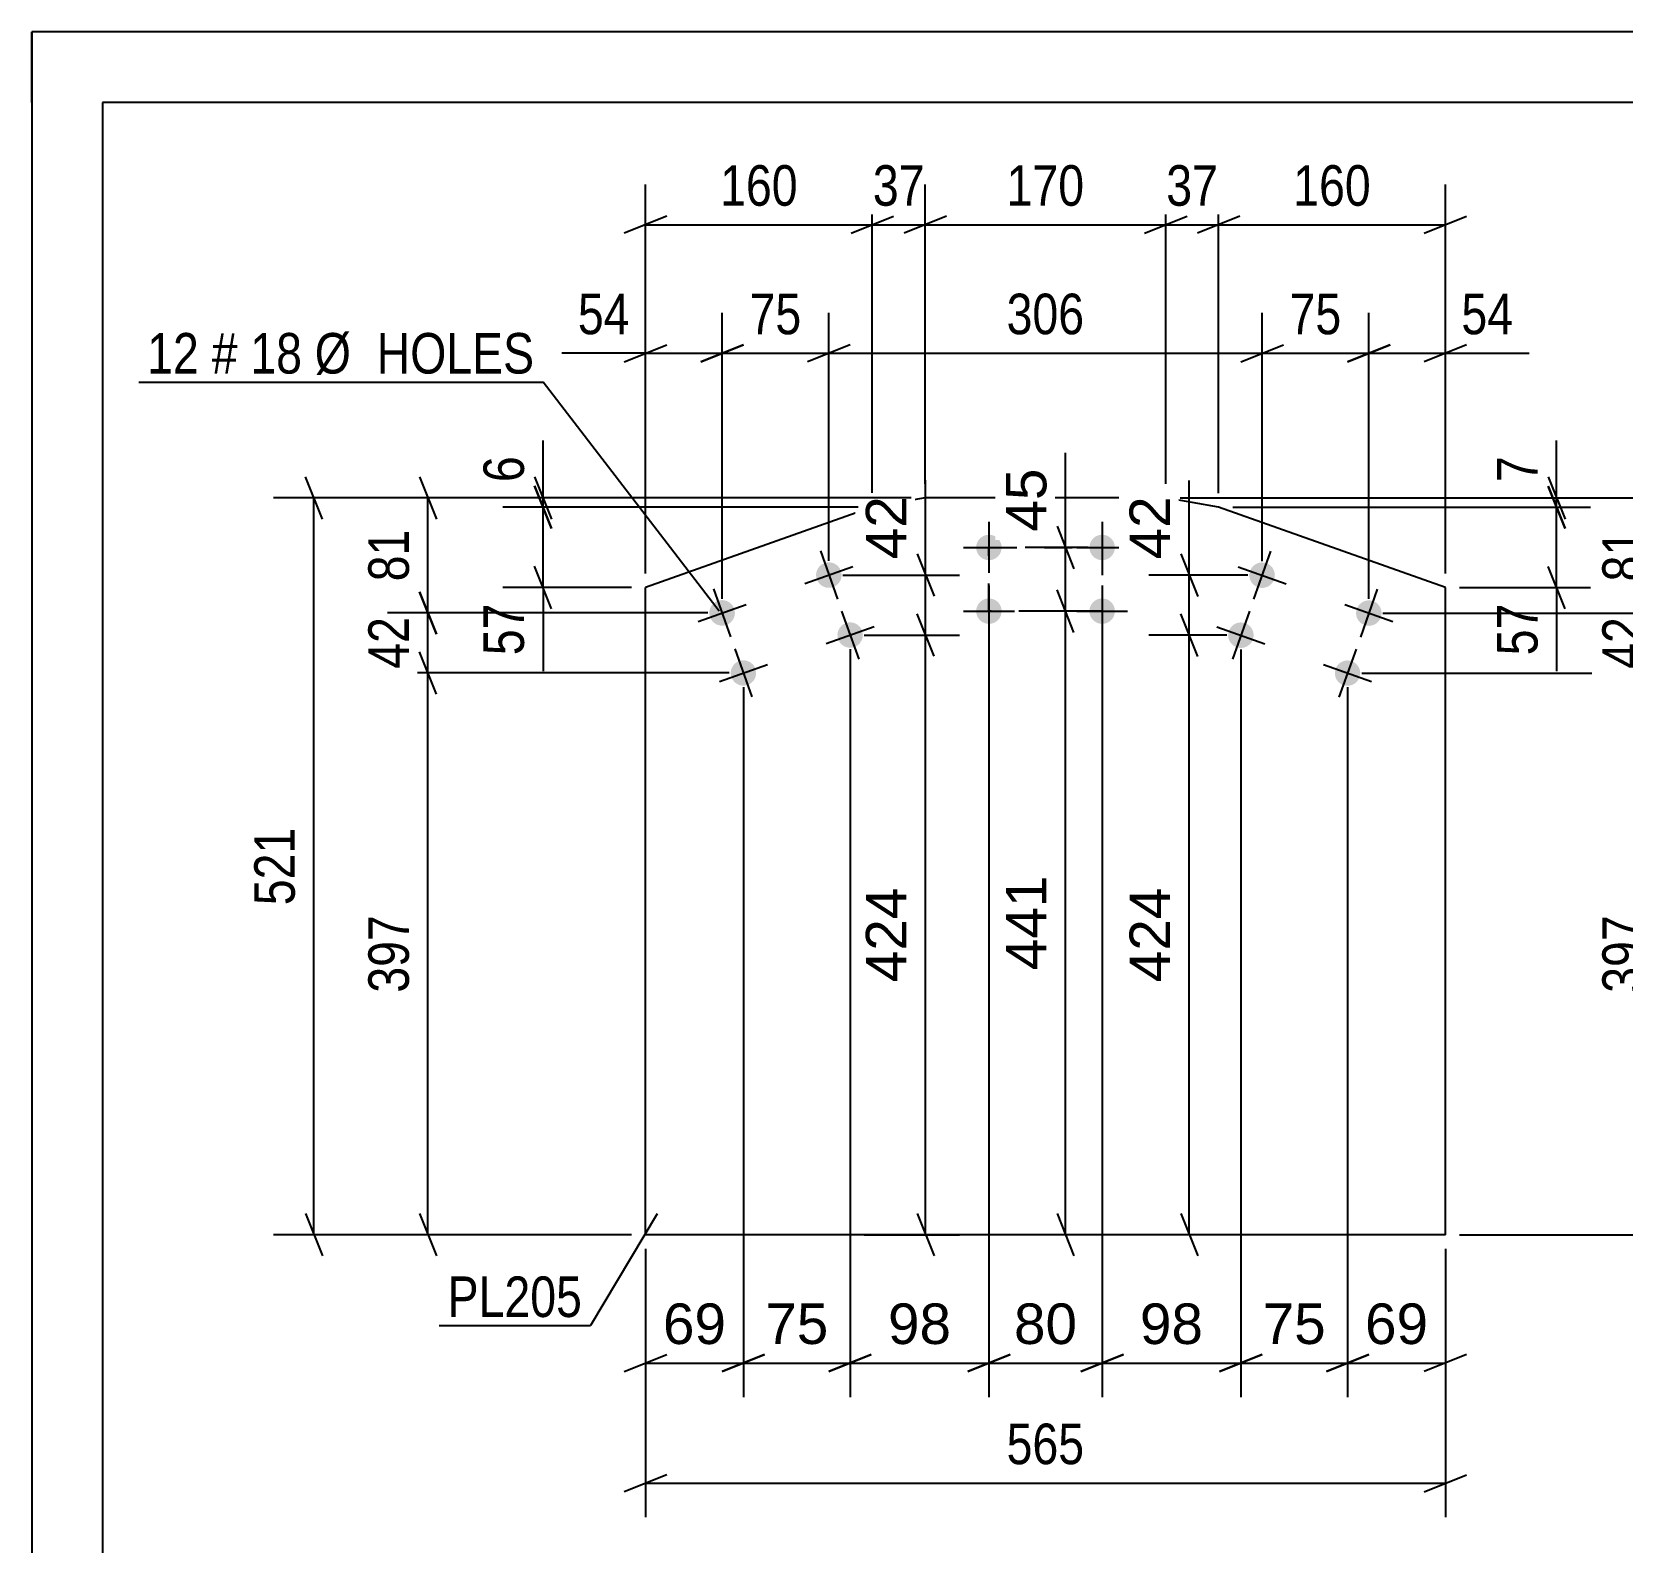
# Model space of a CAD drawing. Header units: millimetres. Extents: x 0 to 420, y 0 to 297.
# Drawn here: x 0 to 112.4, y 190.3 to 297 of the extents above; entities that cross this region are included whole.
import ezdxf

# ---------------------------------------------------------------- set-up
doc = ezdxf.new("R2010")
doc.units = ezdxf.units.MM
doc.linetypes.add('DXK_LINE_DOT2', pattern=[3.9198, 1.9599, -1.9599])
doc.styles.add('Arial', font='ARIAL.TTF', dxfattribs={"height": 0.2})
doc.styles.add('Arial Narrow', font='ARIALN.TTF', dxfattribs={"height": 0.2})

# ---------------------------------------------------------------- blocks, each defined once
blk = doc.blocks.new('Unknown-203774972-1113')
at = {"color": 5, "linetype": 'Continuous'}
for p, q in [((420, 297), (0, 297)), ((0, 297), (0, 0)), ((0, 292), (0, 297)), ((415, 292), (5, 292)), ((5, 292), (5, 5))]:
    blk.add_line(p, q, dxfattribs=at)
blk = doc.blocks.new('Bolt-203774972-1241 - 1205')
at = {"linetype": 'Continuous'}
for points in [[(57.16, 258.91, -1), (55.46, 258.31, -1)], [(49.62, 256.24, -1), (47.92, 255.63, -1)], [(58.66, 254.67, -1), (56.97, 254.07, -1)], [(51.12, 251.99, -1), (49.43, 251.39, -1)]]:
    blk.add_hatch(color=1, dxfattribs=at).paths.add_polyline_path(points)
at = {"color": 1, "linetype": 'Continuous'}
for p, q in [((55.71, 260.31), (56.91, 256.91)), ((54.61, 258.01), (58.01, 259.21)), ((48.17, 257.63), (49.37, 254.24)), ((47.07, 255.33), (50.47, 256.54)), ((57.21, 256.06), (58.42, 252.67)), ((56.12, 253.77), (59.51, 254.97)), ((49.67, 253.39), (50.88, 250)), ((48.58, 251.09), (51.97, 252.3))]:
    blk.add_line(p, q, dxfattribs=at)
blk = doc.blocks.new('Bolt-203774972-1246 - 1205')
at = {"linetype": 'Continuous'}
for points in [[(68.52, 260.56, -1), (66.72, 260.56, -1)], [(76.52, 260.56, -1), (74.72, 260.56, -1)], [(68.52, 256.06, -1), (66.72, 256.06, -1)], [(76.52, 256.06, -1), (74.72, 256.06, -1)]]:
    blk.add_hatch(color=1, dxfattribs=at).paths.add_polyline_path(points)
at = {"color": 1, "linetype": 'Continuous'}
for p, q in [((67.62, 262.36), (67.62, 258.76)), ((75.62, 262.36), (75.62, 258.76)), ((65.82, 260.56), (69.42, 260.56)), ((73.82, 260.56), (77.42, 260.56)), ((67.62, 257.86), (67.62, 254.26)), ((75.62, 257.86), (75.62, 254.26)), ((65.82, 256.06), (69.42, 256.06)), ((73.82, 256.06), (77.42, 256.06))]:
    blk.add_line(p, q, dxfattribs=at)
blk = doc.blocks.new('Bolt-203774972-1251 - 1205')
at = {"linetype": 'Continuous'}
for points in [[(87.77, 258.3, -1), (86.07, 258.9, -1)], [(95.31, 255.62, -1), (93.61, 256.22, -1)], [(86.27, 254.06, -1), (84.57, 254.66, -1)], [(93.8, 251.38, -1), (92.11, 251.98, -1)]]:
    blk.add_hatch(color=1, dxfattribs=at).paths.add_polyline_path(points)
at = {"color": 1, "linetype": 'Continuous'}
for p, q in [((87.52, 260.3), (86.32, 256.9)), ((85.22, 259.2), (88.62, 258)), ((95.06, 257.62), (93.86, 254.23)), ((92.76, 256.53), (96.16, 255.32)), ((86.02, 256.05), (84.82, 252.66)), ((83.72, 254.96), (87.11, 253.76)), ((93.56, 253.38), (92.35, 249.99)), ((91.26, 252.28), (94.65, 251.08))]:
    blk.add_line(p, q, dxfattribs=at)
blk = doc.blocks.new('Part-203774972-1266 - 1205')
at = {"color": 2, "linetype": 'Continuous'}
for p, q in [((63.12, 264.06), (59.38, 263.41)), ((80.12, 264.06), (63.12, 264.06)), ((83.85, 263.4), (80.12, 264.06)), ((59.38, 263.41), (43.36, 257.73)), ((99.87, 257.72), (83.85, 263.4)), ((43.36, 211.99), (43.36, 257.73)), ((99.87, 211.99), (99.87, 257.72)), ((99.87, 211.99), (43.36, 211.99))]:
    blk.add_line(p, q, dxfattribs=at)
blk = doc.blocks.new('Rectangle-203774972-1605 - 1205')
at = {"color": 1, "linetype": 'DXK_LINE_DOT2'}
blk.add_lwpolyline([(67.62, 260.56), (75.62, 260.56), (75.62, 256.06), (67.62, 256.06), (67.62, 260.56)], close=True, dxfattribs=at)
blk = doc.blocks.new('StraightDimension-203774972-1415 - 1205')
at = {"color": 7, "linetype": 'Continuous'}
for p, q in [((94.46, 256.92), (94.46, 277.13)), ((99.87, 258.72), (99.87, 277.13)), ((92.96, 273.68), (95.96, 274.88)), ((94.46, 274.28), (99.87, 274.28)), ((101.37, 274.88), (98.37, 273.68)), ((99.87, 274.28), (105.78, 274.28)), ((99.87, 274.28), (105.78, 274.28))]:
    blk.add_line(p, q, dxfattribs=at)
at = {"color": 0}
blk.add_wipeout([(105.25, 275.03), (105.25, 279.23), (100.4, 279.23), (100.4, 275.03)], dxfattribs=at)
at = {"color": 3, "style": 'Arial Narrow'}
blk.add_text('54', height=2.863, dxfattribs=at).set_placement((101, 275.63))
blk = doc.blocks.new('StraightDimension-203774972-1351 - 1205')
at = {"color": 7, "linetype": 'Continuous'}
for p, q in [((36.12, 264.06), (36.12, 268.13)), ((36.12, 264.06), (36.12, 268.13)), ((35.52, 265.56), (36.72, 262.56)), ((62.12, 264.06), (33.27, 264.06)), ((36.72, 261.91), (35.52, 264.91)), ((36.12, 263.41), (36.12, 264.06)), ((58.38, 263.41), (33.27, 263.41))]:
    blk.add_line(p, q, dxfattribs=at)
at = {"color": 0}
blk.add_wipeout([(35.37, 267.61), (31.17, 267.61), (31.17, 264.58), (35.37, 264.58)], dxfattribs=at)
at = {"color": 3, "style": 'Arial Narrow'}
blk.add_text('6', height=2.86, rotation=90.0002, dxfattribs=at).set_placement((34.77, 265.18))
blk = doc.blocks.new('StraightDimension-203774972-1426 - 1205')
at = {"color": 7, "linetype": 'Continuous'}
for p, q in [((28.59, 250.19), (27.39, 253.19)), ((49.27, 251.69), (25.14, 251.69)), ((27.99, 211.99), (27.99, 251.69)), ((27.39, 213.49), (28.59, 210.49)), ((42.36, 211.99), (25.14, 211.99))]:
    blk.add_line(p, q, dxfattribs=at)
at = {"color": 0}
blk.add_wipeout([(27.24, 235.18), (23.04, 235.18), (23.04, 228.5), (27.24, 228.5)], dxfattribs=at)
at = {"color": 3, "style": 'Arial Narrow'}
blk.add_text('397', height=2.863, rotation=90.0002, dxfattribs=at).set_placement((26.64, 229.1))
blk = doc.blocks.new('StraightDimension-203774972-1533 - 1205')
at = {"color": 7, "linetype": 'Continuous'}
for p, q in [((63.14, 258.61), (63.14, 265.31)), ((63.14, 258.61), (63.14, 265.31)), ((62.54, 260.11), (63.74, 257.11)), ((57.31, 258.61), (65.54, 258.61)), ((63.14, 254.37), (63.14, 258.61)), ((63.74, 252.87), (62.54, 255.87)), ((58.81, 254.37), (65.54, 254.37))]:
    blk.add_line(p, q, dxfattribs=at)
at = {"color": 0}
blk.add_wipeout([(62.39, 264.78), (58.19, 264.78), (58.19, 259.13), (62.39, 259.13)], dxfattribs=at)
at = {"color": 3, "style": 'Arial'}
blk.add_text('42', height=2.865, rotation=90.0002, dxfattribs=at).set_placement((61.79, 259.73))
blk = doc.blocks.new('StraightDimension-203774972-1405 - 1205')
at = {"color": 7, "linetype": 'Continuous'}
for p, q in [((86.92, 259.6), (86.92, 277.13)), ((94.46, 256.92), (94.46, 277.13)), ((85.42, 273.68), (88.42, 274.88)), ((86.92, 274.28), (94.46, 274.28)), ((95.96, 274.88), (92.96, 273.68))]:
    blk.add_line(p, q, dxfattribs=at)
at = {"color": 0}
blk.add_wipeout([(93.12, 275.03), (93.12, 279.23), (88.26, 279.23), (88.26, 275.03)], dxfattribs=at)
at = {"color": 3, "style": 'Arial Narrow'}
blk.add_text('75', height=2.863, dxfattribs=at).set_placement((88.86, 275.63))
blk = doc.blocks.new('StraightDimension-203774972-1317 - 1205')
at = {"color": 7, "linetype": 'Continuous'}
for p, q in [((83.85, 264.4), (83.85, 286.21)), ((99.87, 258.72), (99.87, 286.21)), ((85.35, 283.96), (82.35, 282.76)), ((83.85, 283.36), (99.87, 283.36)), ((98.37, 282.76), (101.37, 283.96))]:
    blk.add_line(p, q, dxfattribs=at)
at = {"color": 0}
blk.add_wipeout([(95.2, 284.11), (95.2, 288.31), (88.52, 288.31), (88.52, 284.11)], dxfattribs=at)
at = {"color": 3, "style": 'Arial Narrow'}
blk.add_text('160', height=2.863, dxfattribs=at).set_placement((89.12, 284.71))
blk = doc.blocks.new('StraightDimension-203774972-1524 - 1205')
at = {"color": 7, "linetype": 'Continuous'}
for p, q in [((85.42, 253.36), (85.42, 200.52)), ((92.96, 250.68), (92.96, 200.52)), ((83.92, 202.32), (86.92, 203.52)), ((94.46, 203.52), (91.46, 202.32)), ((85.42, 202.92), (92.96, 202.92))]:
    blk.add_line(p, q, dxfattribs=at)
at = {"color": 0}
blk.add_wipeout([(92.01, 203.67), (92.01, 207.87), (86.36, 207.87), (86.36, 203.67)], dxfattribs=at)
at = {"color": 3, "style": 'Arial'}
blk.add_text('75', height=2.865, dxfattribs=at).set_placement((86.96, 204.27))
blk = doc.blocks.new('StraightDimension-203774972-1571 - 1205')
at = {"color": 7, "linetype": 'Continuous'}
for p, q in [((81.77, 258.6), (81.77, 265.3)), ((81.77, 258.6), (81.77, 265.3)), ((81.17, 260.1), (82.37, 257.1)), ((85.92, 258.6), (78.92, 258.6)), ((81.77, 254.36), (81.77, 258.6)), ((82.37, 252.86), (81.17, 255.86)), ((84.42, 254.36), (78.92, 254.36))]:
    blk.add_line(p, q, dxfattribs=at)
at = {"color": 0}
blk.add_wipeout([(81.02, 264.77), (76.82, 264.77), (76.82, 259.12), (81.02, 259.12)], dxfattribs=at)
at = {"color": 3, "style": 'Arial'}
blk.add_text('42', height=2.865, rotation=90.0002, dxfattribs=at).set_placement((80.42, 259.72))
blk = doc.blocks.new('StraightDimension-203774972-1518 - 1205')
at = {"color": 7, "linetype": 'Continuous'}
for p, q in [((92.96, 250.68), (92.96, 200.52)), ((99.87, 210.99), (99.87, 200.52)), ((91.46, 202.32), (94.46, 203.52)), ((101.37, 203.52), (98.37, 202.32)), ((92.96, 202.92), (99.87, 202.92))]:
    blk.add_line(p, q, dxfattribs=at)
at = {"color": 0}
blk.add_wipeout([(99.24, 203.67), (99.24, 207.87), (93.59, 207.87), (93.59, 203.67)], dxfattribs=at)
at = {"color": 3, "style": 'Arial'}
blk.add_text('69', height=2.865, dxfattribs=at).set_placement((94.19, 204.27))
blk = doc.blocks.new('StraightDimension-203774972-1269 - 1205')
at = {"color": 7, "linetype": 'Continuous'}
for p, q in [((43.36, 258.73), (43.36, 286.21)), ((59.38, 264.41), (59.38, 286.21)), ((44.86, 283.96), (41.86, 282.76)), ((43.36, 283.36), (59.38, 283.36)), ((57.88, 282.76), (60.88, 283.96))]:
    blk.add_line(p, q, dxfattribs=at)
at = {"color": 0}
blk.add_wipeout([(54.71, 284.11), (54.71, 288.31), (48.03, 288.31), (48.03, 284.11)], dxfattribs=at)
at = {"color": 3, "style": 'Arial Narrow'}
blk.add_text('160', height=2.863, dxfattribs=at).set_placement((48.63, 284.71))
blk = doc.blocks.new('StraightDimension-203774972-1284 - 1205')
at = {"color": 7, "linetype": 'Continuous'}
for p, q in [((59.38, 264.41), (59.38, 286.21)), ((63.12, 265.06), (63.12, 286.21)), ((57.88, 282.76), (60.88, 283.96)), ((59.38, 283.36), (63.12, 283.36)), ((64.62, 283.96), (61.62, 282.76))]:
    blk.add_line(p, q, dxfattribs=at)
at = {"color": 0}
blk.add_wipeout([(63.68, 284.11), (63.68, 288.31), (58.82, 288.31), (58.82, 284.11)], dxfattribs=at)
at = {"color": 3, "style": 'Arial Narrow'}
blk.add_text('37', height=2.863, dxfattribs=at).set_placement((59.42, 284.71))
blk = doc.blocks.new('StraightDimension-203774972-1359 - 1205')
at = {"color": 7, "linetype": 'Continuous'}
for p, q in [((35.52, 264.91), (36.72, 261.91)), ((58.38, 263.41), (33.27, 263.41)), ((36.12, 257.73), (36.12, 263.41)), ((36.72, 256.23), (35.52, 259.23)), ((42.36, 257.73), (33.27, 257.73)), ((36.12, 257.73), (36.12, 251.82)), ((36.12, 257.73), (36.12, 251.82))]:
    blk.add_line(p, q, dxfattribs=at)
at = {"color": 0}
blk.add_wipeout([(35.37, 257.2), (31.17, 257.2), (31.17, 252.35), (35.37, 252.35)], dxfattribs=at)
at = {"color": 3, "style": 'Arial Narrow'}
blk.add_text('57', height=2.863, rotation=90.0002, dxfattribs=at).set_placement((34.77, 252.95))
blk = doc.blocks.new('StraightDimension-203774972-1295 - 1205')
at = {"color": 7, "linetype": 'Continuous'}
for p, q in [((63.12, 265.06), (63.12, 286.21)), ((80.12, 265.06), (80.12, 286.21)), ((64.62, 283.96), (61.62, 282.76)), ((63.12, 283.36), (80.12, 283.36)), ((78.62, 282.76), (81.62, 283.96))]:
    blk.add_line(p, q, dxfattribs=at)
at = {"color": 0}
blk.add_wipeout([(74.96, 284.11), (74.96, 288.31), (68.27, 288.31), (68.27, 284.11)], dxfattribs=at)
at = {"color": 3, "style": 'Arial Narrow'}
blk.add_text('170', height=2.863, dxfattribs=at).set_placement((68.87, 284.71))
blk = doc.blocks.new('StraightDimension-203774972-1306 - 1205')
at = {"color": 7, "linetype": 'Continuous'}
for p, q in [((80.12, 265.06), (80.12, 286.21)), ((83.85, 264.4), (83.85, 286.21)), ((78.62, 282.76), (81.62, 283.96)), ((80.12, 283.36), (83.85, 283.36)), ((85.35, 283.96), (82.35, 282.76))]:
    blk.add_line(p, q, dxfattribs=at)
at = {"color": 0}
blk.add_wipeout([(84.41, 284.11), (84.41, 288.31), (79.55, 288.31), (79.55, 284.11)], dxfattribs=at)
at = {"color": 3, "style": 'Arial Narrow'}
blk.add_text('37', height=2.863, dxfattribs=at).set_placement((80.15, 284.71))
blk = doc.blocks.new('StraightDimension-203774972-1329 - 1205')
at = {"color": 7, "linetype": 'Continuous'}
for p, q in [((43.36, 210.99), (43.36, 192.03)), ((99.87, 210.99), (99.87, 192.03)), ((44.86, 195.03), (41.86, 193.83)), ((43.36, 194.43), (99.87, 194.43)), ((98.37, 193.83), (101.37, 195.03))]:
    blk.add_line(p, q, dxfattribs=at)
at = {"color": 0}
blk.add_wipeout([(74.96, 195.18), (74.96, 199.38), (68.27, 199.38), (68.27, 195.18)], dxfattribs=at)
at = {"color": 3, "style": 'Arial Narrow'}
blk.add_text('565', height=2.863, dxfattribs=at).set_placement((68.87, 195.78))
blk = doc.blocks.new('StraightDimension-203774972-1334 - 1205')
at = {"color": 7, "linetype": 'Continuous'}
for p, q in [((107.13, 264.9), (108.33, 261.9)), ((84.85, 263.4), (110.13, 263.4)), ((107.73, 257.72), (107.73, 263.4)), ((108.33, 256.22), (107.13, 259.22)), ((100.87, 257.72), (110.13, 257.72)), ((107.73, 257.72), (107.73, 251.81)), ((107.73, 257.72), (107.73, 251.81))]:
    blk.add_line(p, q, dxfattribs=at)
at = {"color": 0}
blk.add_wipeout([(106.98, 257.19), (102.78, 257.19), (102.78, 252.34), (106.98, 252.34)], dxfattribs=at)
at = {"color": 3, "style": 'Arial Narrow'}
blk.add_text('57', height=2.863, rotation=90.0002, dxfattribs=at).set_placement((106.38, 252.94))
blk = doc.blocks.new('StraightDimension-203774972-1342 - 1205')
at = {"color": 7, "linetype": 'Continuous'}
for p, q in [((107.73, 264.06), (107.73, 268.13)), ((107.73, 264.06), (107.73, 268.13)), ((107.13, 265.56), (108.33, 262.56)), ((81.12, 264.06), (110.13, 264.06)), ((108.33, 261.9), (107.13, 264.9)), ((107.73, 263.4), (107.73, 264.06)), ((84.85, 263.4), (110.13, 263.4))]:
    blk.add_line(p, q, dxfattribs=at)
at = {"color": 0}
blk.add_wipeout([(106.98, 267.61), (102.78, 267.61), (102.78, 264.58), (106.98, 264.58)], dxfattribs=at)
at = {"color": 3, "style": 'Arial Narrow'}
blk.add_text('7', height=2.86, rotation=90.0002, dxfattribs=at).set_placement((106.38, 265.18))
blk = doc.blocks.new('StraightDimension-203774972-1496 - 1205')
at = {"color": 7, "linetype": 'Continuous'}
for p, q in [((50.27, 250.69), (50.27, 200.52)), ((43.36, 210.99), (43.36, 200.52)), ((41.86, 202.32), (44.86, 203.52)), ((51.77, 203.52), (48.77, 202.32)), ((43.36, 202.92), (50.27, 202.92))]:
    blk.add_line(p, q, dxfattribs=at)
at = {"color": 0}
blk.add_wipeout([(49.64, 203.67), (49.64, 207.87), (43.99, 207.87), (43.99, 203.67)], dxfattribs=at)
at = {"color": 3, "style": 'Arial'}
blk.add_text('69', height=2.865, dxfattribs=at).set_placement((44.59, 204.27))
blk = doc.blocks.new('StraightDimension-203774972-1368 - 1205')
at = {"color": 7, "linetype": 'Continuous'}
for p, q in [((43.36, 258.73), (43.36, 277.13)), ((48.77, 256.93), (48.77, 277.13)), ((43.36, 274.28), (37.45, 274.28)), ((43.36, 274.28), (37.45, 274.28)), ((41.86, 273.68), (44.86, 274.88)), ((43.36, 274.28), (48.77, 274.28)), ((50.27, 274.88), (47.27, 273.68))]:
    blk.add_line(p, q, dxfattribs=at)
at = {"color": 0}
blk.add_wipeout([(42.83, 275.03), (42.83, 279.23), (37.98, 279.23), (37.98, 275.03)], dxfattribs=at)
at = {"color": 3, "style": 'Arial Narrow'}
blk.add_text('54', height=2.863, dxfattribs=at).set_placement((38.58, 275.63))
blk = doc.blocks.new('StraightDimension-203774972-1384 - 1205')
at = {"color": 7, "linetype": 'Continuous'}
for p, q in [((48.77, 256.93), (48.77, 277.13)), ((56.31, 259.61), (56.31, 277.13)), ((47.27, 273.68), (50.27, 274.88)), ((48.77, 274.28), (56.31, 274.28)), ((57.81, 274.88), (54.81, 273.68))]:
    blk.add_line(p, q, dxfattribs=at)
at = {"color": 0}
blk.add_wipeout([(54.97, 275.03), (54.97, 279.23), (50.11, 279.23), (50.11, 275.03)], dxfattribs=at)
at = {"color": 3, "style": 'Arial Narrow'}
blk.add_text('75', height=2.863, dxfattribs=at).set_placement((50.71, 275.63))
blk = doc.blocks.new('StraightDimension-203774972-1395 - 1205')
at = {"color": 7, "linetype": 'Continuous'}
for p, q in [((56.31, 259.61), (56.31, 277.13)), ((86.92, 259.6), (86.92, 277.13)), ((57.81, 274.88), (54.81, 273.68)), ((56.31, 274.28), (86.92, 274.28)), ((85.42, 273.68), (88.42, 274.88))]:
    blk.add_line(p, q, dxfattribs=at)
at = {"color": 0}
blk.add_wipeout([(74.96, 275.03), (74.96, 279.23), (68.27, 279.23), (68.27, 275.03)], dxfattribs=at)
at = {"color": 3, "style": 'Arial Narrow'}
blk.add_text('306', height=2.863, dxfattribs=at).set_placement((68.87, 275.63))
blk = doc.blocks.new('StraightDimension-203774972-1433 - 1205')
at = {"color": 7, "linetype": 'Continuous'}
for p, q in [((27.39, 257.43), (28.59, 254.43)), ((47.77, 255.93), (25.14, 255.93)), ((27.99, 251.69), (27.99, 255.93)), ((28.59, 250.19), (27.39, 253.19)), ((49.27, 251.69), (25.14, 251.69))]:
    blk.add_line(p, q, dxfattribs=at)
at = {"color": 0}
blk.add_wipeout([(27.24, 256.24), (23.04, 256.24), (23.04, 251.39), (27.24, 251.39)], dxfattribs=at)
at = {"color": 3, "style": 'Arial Narrow'}
blk.add_text('42', height=2.863, rotation=90.0002, dxfattribs=at).set_placement((26.64, 251.99))
blk = doc.blocks.new('StraightDimension-203774972-1441 - 1205')
at = {"color": 7, "linetype": 'Continuous'}
for p, q in [((27.39, 265.56), (28.59, 262.56)), ((62.12, 264.06), (25.14, 264.06)), ((27.99, 255.93), (27.99, 264.06)), ((28.59, 254.43), (27.39, 257.43)), ((47.77, 255.93), (25.14, 255.93))]:
    blk.add_line(p, q, dxfattribs=at)
at = {"color": 0}
blk.add_wipeout([(27.24, 262.42), (23.04, 262.42), (23.04, 257.57), (27.24, 257.57)], dxfattribs=at)
at = {"color": 3, "style": 'Arial Narrow'}
blk.add_text('81', height=2.863, rotation=90.0002, dxfattribs=at).set_placement((26.64, 258.17))
blk = doc.blocks.new('StraightDimension-203774972-1450 - 1205')
at = {"color": 7, "linetype": 'Continuous'}
for p, q in [((115.77, 250.18), (114.57, 253.18)), ((93.96, 251.68), (117.57, 251.68)), ((115.17, 211.99), (115.17, 251.68)), ((114.57, 213.49), (115.77, 210.49)), ((100.87, 211.99), (117.57, 211.99))]:
    blk.add_line(p, q, dxfattribs=at)
at = {"color": 0}
blk.add_wipeout([(114.42, 235.18), (110.22, 235.18), (110.22, 228.49), (114.42, 228.49)], dxfattribs=at)
at = {"color": 3, "style": 'Arial Narrow'}
blk.add_text('397', height=2.863, rotation=90.0002, dxfattribs=at).set_placement((113.82, 229.09))
blk = doc.blocks.new('StraightDimension-203774972-1456 - 1205')
at = {"color": 7, "linetype": 'Continuous'}
for p, q in [((114.57, 257.42), (115.77, 254.42)), ((95.46, 255.92), (117.57, 255.92)), ((115.17, 251.68), (115.17, 255.92)), ((115.77, 250.18), (114.57, 253.18)), ((93.96, 251.68), (117.57, 251.68))]:
    blk.add_line(p, q, dxfattribs=at)
at = {"color": 0}
blk.add_wipeout([(114.42, 256.23), (110.22, 256.23), (110.22, 251.38), (114.42, 251.38)], dxfattribs=at)
at = {"color": 3, "style": 'Arial Narrow'}
blk.add_text('42', height=2.863, rotation=90.0002, dxfattribs=at).set_placement((113.82, 251.98))
blk = doc.blocks.new('StraightDimension-203774972-1464 - 1205')
at = {"color": 7, "linetype": 'Continuous'}
for p, q in [((114.57, 265.56), (115.77, 262.56)), ((81.12, 264.06), (117.57, 264.06)), ((115.17, 255.92), (115.17, 264.06)), ((115.77, 254.42), (114.57, 257.42)), ((95.46, 255.92), (117.57, 255.92))]:
    blk.add_line(p, q, dxfattribs=at)
at = {"color": 0}
blk.add_wipeout([(114.42, 262.42), (110.22, 262.42), (110.22, 257.56), (114.42, 257.56)], dxfattribs=at)
at = {"color": 3, "style": 'Arial Narrow'}
blk.add_text('81', height=2.863, rotation=90.0002, dxfattribs=at).set_placement((113.82, 258.16))
blk = doc.blocks.new('StraightDimension-203774972-1473 - 1205')
at = {"color": 7, "linetype": 'Continuous'}
for p, q in [((20.53, 262.56), (19.33, 265.56)), ((62.12, 264.06), (17.08, 264.06)), ((19.93, 211.99), (19.93, 264.06)), ((19.33, 213.49), (20.53, 210.49)), ((42.36, 211.99), (17.08, 211.99))]:
    blk.add_line(p, q, dxfattribs=at)
at = {"color": 0}
blk.add_wipeout([(19.18, 241.36), (14.98, 241.36), (14.98, 234.68), (19.18, 234.68)], dxfattribs=at)
at = {"color": 3, "style": 'Arial Narrow'}
blk.add_text('521', height=2.863, rotation=90.0002, dxfattribs=at).set_placement((18.58, 235.28))
blk = doc.blocks.new('StraightDimension-203774972-1480 - 1205')
at = {"color": 7, "linetype": 'Continuous'}
for p, q in [((67.62, 255.06), (67.62, 200.52)), ((75.62, 255.06), (75.62, 200.52)), ((66.12, 202.32), (69.12, 203.52)), ((77.12, 203.52), (74.12, 202.32)), ((67.62, 202.92), (75.62, 202.92))]:
    blk.add_line(p, q, dxfattribs=at)
at = {"color": 0}
blk.add_wipeout([(74.44, 203.67), (74.44, 207.87), (68.79, 207.87), (68.79, 203.67)], dxfattribs=at)
at = {"color": 3, "style": 'Arial'}
blk.add_text('80', height=2.865, dxfattribs=at).set_placement((69.39, 204.27))
blk = doc.blocks.new('StraightDimension-203774972-1488 - 1205')
at = {"color": 7, "linetype": 'Continuous'}
for p, q in [((75.62, 255.06), (75.62, 200.52)), ((85.42, 253.36), (85.42, 200.52)), ((74.12, 202.32), (77.12, 203.52)), ((86.92, 203.52), (83.92, 202.32)), ((75.62, 202.92), (85.42, 202.92))]:
    blk.add_line(p, q, dxfattribs=at)
at = {"color": 0}
blk.add_wipeout([(83.34, 203.67), (83.34, 207.87), (77.69, 207.87), (77.69, 203.67)], dxfattribs=at)
at = {"color": 3, "style": 'Arial'}
blk.add_text('98', height=2.865, dxfattribs=at).set_placement((78.29, 204.27))
blk = doc.blocks.new('StraightDimension-203774972-1502 - 1205')
at = {"color": 7, "linetype": 'Continuous'}
for p, q in [((57.81, 253.37), (57.81, 200.52)), ((50.27, 250.69), (50.27, 200.52)), ((48.77, 202.32), (51.77, 203.52)), ((59.31, 203.52), (56.31, 202.32)), ((50.27, 202.92), (57.81, 202.92))]:
    blk.add_line(p, q, dxfattribs=at)
at = {"color": 0}
blk.add_wipeout([(56.87, 203.67), (56.87, 207.87), (51.22, 207.87), (51.22, 203.67)], dxfattribs=at)
at = {"color": 3, "style": 'Arial'}
blk.add_text('75', height=2.865, dxfattribs=at).set_placement((51.82, 204.27))
blk = doc.blocks.new('StraightDimension-203774972-1510 - 1205')
at = {"color": 7, "linetype": 'Continuous'}
for p, q in [((67.62, 255.06), (67.62, 200.52)), ((57.81, 253.37), (57.81, 200.52)), ((56.31, 202.32), (59.31, 203.52)), ((69.12, 203.52), (66.12, 202.32)), ((57.81, 202.92), (67.62, 202.92))]:
    blk.add_line(p, q, dxfattribs=at)
at = {"color": 0}
blk.add_wipeout([(65.54, 203.67), (65.54, 207.87), (59.89, 207.87), (59.89, 203.67)], dxfattribs=at)
at = {"color": 3, "style": 'Arial'}
blk.add_text('98', height=2.865, dxfattribs=at).set_placement((60.49, 204.27))
blk = doc.blocks.new('StraightDimension-203774972-1543 - 1205')
at = {"color": 7, "linetype": 'Continuous'}
for p, q in [((63.74, 252.87), (62.54, 255.87)), ((58.81, 254.37), (65.54, 254.37)), ((63.14, 211.99), (63.14, 254.37)), ((62.54, 213.49), (63.74, 210.49)), ((58.81, 211.99), (65.54, 211.99))]:
    blk.add_line(p, q, dxfattribs=at)
at = {"color": 0}
blk.add_wipeout([(62.39, 237.11), (58.19, 237.11), (58.19, 229.24), (62.39, 229.24)], dxfattribs=at)
at = {"color": 3, "style": 'Arial'}
blk.add_text('424', height=2.865, rotation=90.0002, dxfattribs=at).set_placement((61.79, 229.84))
blk = doc.blocks.new('StraightDimension-203774972-1558 - 1205')
at = {"color": 7, "linetype": 'Continuous'}
for p, q in [((82.37, 252.86), (81.17, 255.86)), ((84.42, 254.36), (78.92, 254.36)), ((81.77, 211.99), (81.77, 254.36)), ((81.17, 213.49), (82.37, 210.49)), ((84.42, 211.99), (78.92, 211.99))]:
    blk.add_line(p, q, dxfattribs=at)
at = {"color": 0}
blk.add_wipeout([(81.02, 237.11), (76.82, 237.11), (76.82, 229.24), (81.02, 229.24)], dxfattribs=at)
at = {"color": 3, "style": 'Arial'}
blk.add_text('424', height=2.865, rotation=90.0002, dxfattribs=at).set_placement((80.42, 229.84))
blk = doc.blocks.new('StraightDimension-203774972-1582 - 1205')
at = {"color": 7, "linetype": 'Continuous'}
for p, q in [((73.63, 254.56), (72.43, 257.56)), ((74.62, 256.06), (70.18, 256.06)), ((73.03, 211.99), (73.03, 256.06)), ((72.43, 213.49), (73.63, 210.49)), ((74.62, 211.99), (70.18, 211.99))]:
    blk.add_line(p, q, dxfattribs=at)
at = {"color": 0}
blk.add_wipeout([(72.28, 237.96), (68.08, 237.96), (68.08, 230.09), (72.28, 230.09)], dxfattribs=at)
at = {"color": 3, "style": 'Arial'}
blk.add_text('441', height=2.865, rotation=90.0002, dxfattribs=at).set_placement((71.68, 230.69))
blk = doc.blocks.new('StraightDimension-203774972-1595 - 1205')
at = {"color": 7, "linetype": 'Continuous'}
for p, q in [((73.03, 260.56), (73.03, 267.25)), ((73.03, 260.56), (73.03, 267.25)), ((72.43, 262.06), (73.63, 259.06)), ((74.62, 260.56), (70.18, 260.56)), ((73.03, 256.06), (73.03, 260.56)), ((73.63, 254.56), (72.43, 257.56)), ((74.62, 256.06), (70.18, 256.06))]:
    blk.add_line(p, q, dxfattribs=at)
at = {"color": 0}
blk.add_wipeout([(72.28, 266.73), (68.08, 266.73), (68.08, 261.08), (72.28, 261.08)], dxfattribs=at)
at = {"color": 3, "style": 'Arial'}
blk.add_text('45', height=2.865, rotation=90.0002, dxfattribs=at).set_placement((71.68, 261.68))
blk = doc.blocks.new('MarkSet-203774972-1644 - 1205')
at = {"color": 7, "linetype": 'Continuous'}
for p in [(7.55, 272.25), (48.56, 256.05)]:
    blk.add_line(p, (36.12, 272.25), dxfattribs=at)
at = {"color": 0}
for points in [[(11.81, 272.85), (11.81, 275.85), (8.15, 275.85), (8.15, 272.85)], [(14.54, 272.85), (14.54, 275.85), (12.71, 275.85), (12.71, 272.85)], [(19.09, 272.85), (19.09, 275.85), (15.44, 275.85), (15.44, 272.85)], [(35.52, 272.85), (35.52, 275.85), (19.99, 275.85), (19.99, 272.85)]]:
    blk.add_wipeout(points, dxfattribs=at)
for points in [[(11.81, 272.85), (11.81, 275.85), (8.15, 275.85), (8.15, 272.85)], [(14.54, 272.85), (14.54, 275.85), (12.71, 275.85), (12.71, 272.85)], [(19.09, 272.85), (19.09, 275.85), (15.44, 275.85), (15.44, 272.85)], [(35.52, 272.85), (35.52, 275.85), (19.99, 275.85), (19.99, 272.85)]]:
    blk.add_wipeout(points, dxfattribs=at)
at = {"color": 3, "style": 'Arial Narrow'}
for s, height, p in [('12', 2.863, (8.15, 272.85)), ('#', 2.86, (12.71, 272.85)), ('18', 2.863, (15.44, 272.85)), ('Ø  HOLES', 2.863, (19.99, 272.85))]:
    blk.add_text(s, height=height, dxfattribs=at).set_placement(p)
blk = doc.blocks.new('Mark-203774972-1262 - 1205')
at = {"color": 30, "linetype": 'Continuous'}
for p in [(44.18, 213.46), (28.78, 205.58)]:
    blk.add_line(p, (39.48, 205.58), dxfattribs=at)
at = {"color": 0}
blk.add_wipeout([(38.88, 206.18), (38.88, 209.18), (29.38, 209.18), (29.38, 206.18)], dxfattribs=at)
blk.add_wipeout([(38.88, 206.18), (38.88, 209.18), (29.38, 209.18), (29.38, 206.18)], dxfattribs=at)
at = {"color": 3, "style": 'Arial Narrow'}
blk.add_text('PL205', height=2.863, dxfattribs=at).set_placement((29.38, 206.18))

msp = doc.modelspace()

# ---------------------------------------------------------------- block references
for name in ['Unknown-203774972-1113', 'Part-203774972-1266 - 1205', 'Bolt-203774972-1246 - 1205', 'Bolt-203774972-1241 - 1205', 'Rectangle-203774972-1605 - 1205', 'Bolt-203774972-1251 - 1205']:
    msp.add_blockref(name, (0, 0))

# ---------------------------------------------------------------- next in the draw order: block references
for name in ['StraightDimension-203774972-1415 - 1205', 'StraightDimension-203774972-1351 - 1205', 'StraightDimension-203774972-1426 - 1205', 'StraightDimension-203774972-1524 - 1205']:
    msp.add_blockref(name, (0, 0))

# ---------------------------------------------------------------- next in the draw order: block references
for name in ['StraightDimension-203774972-1405 - 1205', 'StraightDimension-203774972-1533 - 1205', 'StraightDimension-203774972-1518 - 1205']:
    msp.add_blockref(name, (0, 0))

# ---------------------------------------------------------------- next in the draw order: block references
for name in ['StraightDimension-203774972-1269 - 1205', 'StraightDimension-203774972-1317 - 1205', 'StraightDimension-203774972-1329 - 1205']:
    msp.add_blockref(name, (0, 0))

# ---------------------------------------------------------------- next in the draw order: block references
for name in ['StraightDimension-203774972-1284 - 1205', 'StraightDimension-203774972-1571 - 1205', 'StraightDimension-203774972-1496 - 1205']:
    msp.add_blockref(name, (0, 0))

# ---------------------------------------------------------------- next in the draw order: block references
for name in ['StraightDimension-203774972-1295 - 1205', 'StraightDimension-203774972-1359 - 1205', 'StraightDimension-203774972-1480 - 1205']:
    msp.add_blockref(name, (0, 0))

# ---------------------------------------------------------------- next in the draw order: block references
for name in ['StraightDimension-203774972-1306 - 1205', 'StraightDimension-203774972-1368 - 1205']:
    msp.add_blockref(name, (0, 0))

# ---------------------------------------------------------------- next in the draw order: block references
for name in ['StraightDimension-203774972-1384 - 1205', 'StraightDimension-203774972-1334 - 1205']:
    msp.add_blockref(name, (0, 0))

# ---------------------------------------------------------------- next in the draw order: block references
for name in ['StraightDimension-203774972-1342 - 1205', 'StraightDimension-203774972-1433 - 1205', 'StraightDimension-203774972-1450 - 1205']:
    msp.add_blockref(name, (0, 0))

# ---------------------------------------------------------------- next in the draw order: block references
for name in ['StraightDimension-203774972-1395 - 1205', 'StraightDimension-203774972-1456 - 1205']:
    msp.add_blockref(name, (0, 0))

# ---------------------------------------------------------------- next in the draw order: block references
for name in ['StraightDimension-203774972-1441 - 1205', 'StraightDimension-203774972-1464 - 1205']:
    msp.add_blockref(name, (0, 0))

# ---------------------------------------------------------------- next in the draw order: block references
for name in ['StraightDimension-203774972-1473 - 1205', 'StraightDimension-203774972-1488 - 1205']:
    msp.add_blockref(name, (0, 0))

# ---------------------------------------------------------------- next in the draw order: block references
for name in ['MarkSet-203774972-1644 - 1205', 'StraightDimension-203774972-1558 - 1205', 'StraightDimension-203774972-1502 - 1205', 'Mark-203774972-1262 - 1205']:
    msp.add_blockref(name, (0, 0))

# ---------------------------------------------------------------- next in the draw order: block references
msp.add_blockref('StraightDimension-203774972-1510 - 1205', (0, 0))

# ---------------------------------------------------------------- next in the draw order: block references
for name in ['StraightDimension-203774972-1582 - 1205', 'StraightDimension-203774972-1543 - 1205']:
    msp.add_blockref(name, (0, 0))

# ---------------------------------------------------------------- next in the draw order: block references
msp.add_blockref('StraightDimension-203774972-1595 - 1205', (0, 0))

doc.saveas('drawing.dxf')
